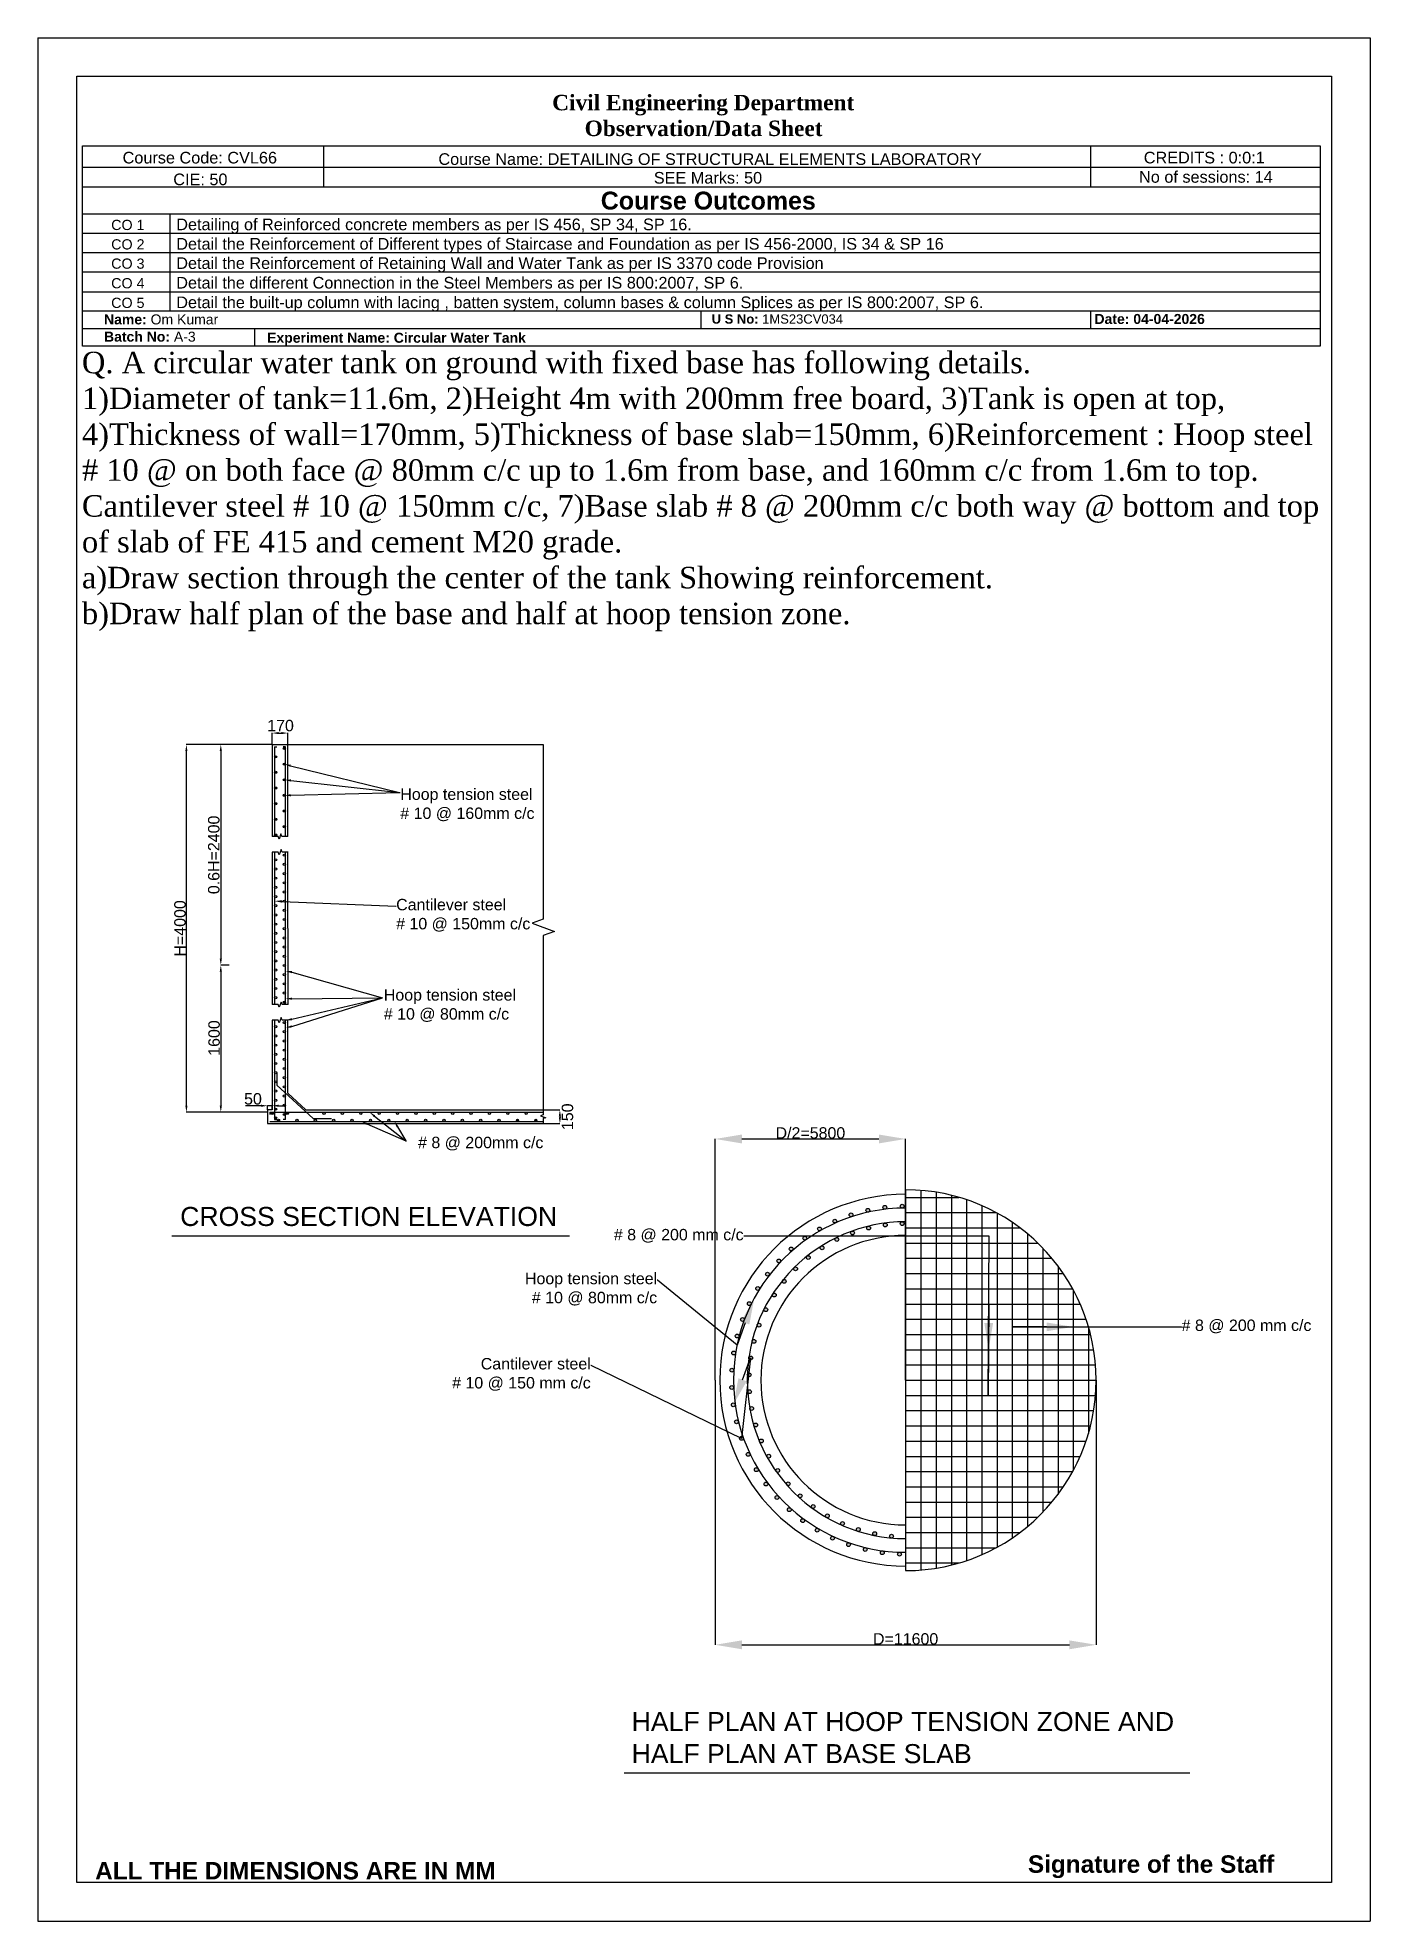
# Model space of a CAD drawing. Header units: millimetres. Extents: x 91085 to 126071, y 17535 to 66994.
import ezdxf
from ezdxf import colors
from ezdxf.entities.mleader import LeaderData, LeaderLine
from ezdxf.math import Vec2, Vec3

# ---------------------------------------------------------------- set-up
doc = ezdxf.new("R2010")
doc.units = ezdxf.units.MM
doc.styles.get("Standard").update_dxf_attribs({"font": 'arial.ttf'})
doc.dimstyles.new('ISO-25', dxfattribs={"dimtxt": 2.5, "dimasz": 2.5, "dimexe": 1.25, "dimexo": 0.625, "dimtad": 1, "dimtxsty": 'Standard', "dimcen": 2.5, "dimadec": 0, "dimazin": 0, "dimtfac": 1, "dimtmove": 0, "dimatfit": 3, "dimfxl": 1, "dimarcsym": 0})

# ---------------------------------------------------------------- blocks, each defined once
blk = doc.blocks.new('*U8')
blk.add_circle((92, -50), 50)
blk = doc.blocks.new('*U9')
at = {"color": 0, "linetype": 'ByBlock', "lineweight": -2, "transparency": 16777216}
for p, rotation in [((112542, 36064), 197.1126775094381), ((112978, 36175), 191.4084516729588), ((113423, 36242), 185.7042258364794), ((113872, 36264), 180), ((111714, 35716), 208.521129182397), ((112119, 35911), 202.8169033459176), ((110971, 35210), 219.9295808553558), ((111330, 35482), 214.2253550188764), ((110641, 34905), 225.6338066918352), ((110080, 34203), 237.0422583647942), ((110343, 34568), 231.3380325283147), ((109854, 33814), 242.7464842012737), ((109668, 33405), 248.4507100377529), ((109524, 32978), 254.1549358742323), ((109423, 32540), 259.8591617107116), ((109366, 32094), 265.5633875471909), ((109353, 31644), 271.2676133836702), ((109386, 31196), 276.9718392201494), ((109462, 30752), 282.6760650566288), ((109583, 30319), 288.3802908931081), ((109746, 29900), 294.0845167295873), ((109950, 29499), 299.7887425660668), ((110192, 29120), 305.4929684025462), ((110471, 28767), 311.1971942390256), ((110784, 28444), 316.901420075505), ((111127, 28153), 322.6056459119844), ((111498, 27898), 328.3098717484636), ((111892, 27681), 334.0140975849429), ((112305, 27505), 339.7183234214223), ((112735, 27370), 345.4225492579016), ((113175, 27278), 351.1267750943809), ((113622, 27231), 356.8310009308603)]:
    blk.add_blockref('*U8', p, dxfattribs=dict(at, rotation=rotation))
blk = doc.blocks.new('*D10')
at = {"color": 0, "lineweight": -2, "transparency": 16777216}
for p, q in [((108872, 31744), (108872, 24794)), ((118872, 31744), (118872, 24794)), ((109572, 24796), (118172, 24796))]:
    blk.add_line(p, q, dxfattribs=at)
at = {"color": 0, "transparency": 16777216}
for points in [[(109572, 24912), (109572, 24679), (108872, 24796)], [(118172, 24912), (118172, 24679), (118872, 24796)]]:
    blk.add_solid(points, dxfattribs=at)
at = {"layer": 'DEFPOINTS', "color": 0, "transparency": 16777216}
for p in [(108872, 31744), (118872, 31744), (118872, 24796)]:
    blk.add_point(p, dxfattribs=at)
at = {"color": 0, "transparency": 16777216, "insert": (113872, 24949), "char_height": 300, "attachment_point": 5}
blk.add_mtext('D=11600', dxfattribs=at)
blk = doc.blocks.new('*D11')
at = {"color": 0, "lineweight": -2, "transparency": 16777216}
for p, q in [((108872, 31745), (108872, 38079)), ((109572, 38078), (113172, 38078)), ((113872, 31745), (113872, 38079))]:
    blk.add_line(p, q, dxfattribs=at)
at = {"color": 0, "transparency": 16777216}
for points in [[(109572, 38194), (109572, 37961), (108872, 38078)], [(113172, 38194), (113172, 37961), (113872, 38078)]]:
    blk.add_solid(points, dxfattribs=at)
at = {"layer": 'DEFPOINTS', "color": 0, "transparency": 16777216}
for p in [(113872, 38078), (108872, 31744), (113872, 31744)]:
    blk.add_point(p, dxfattribs=at)
at = {"color": 0, "transparency": 16777216, "insert": (111372, 38234), "char_height": 300, "attachment_point": 5}
blk.add_mtext('D/2=5800', dxfattribs=at)

msp = doc.modelspace()

# ---------------------------------------------------------------- hatches: boundary and pattern name
h = msp.add_hatch(color=256)
h.dxf.hatch_style = 1
h.paths.add_polyline_path([(97533.832, 48329.089, 1), (97591.733, 48329.089, 1)])
h.paths.add_polyline_path([(97360.13, 48111.986, 1), (97302.23, 48111.986, 1)])
h = msp.add_hatch(color=256)
h.dxf.hatch_style = 1
h.paths.add_polyline_path([(97533.832, 47918.959, 1), (97591.733, 47918.959, 1)])
h.paths.add_polyline_path([(97360.13, 47701.856, 1), (97302.23, 47701.856, 1)])
h = msp.add_hatch(color=256)
h.dxf.hatch_style = 1
h.paths.add_polyline_path([(97533.832, 47508.829, 1), (97591.733, 47508.829, 1)])
h.paths.add_polyline_path([(97360.13, 47291.725, 1), (97302.23, 47291.725, 1)])
h = msp.add_hatch(color=256)
h.dxf.hatch_style = 1
h.paths.add_polyline_path([(97533.832, 47098.698, 1), (97591.733, 47098.698, 1)])
h.paths.add_polyline_path([(97360.13, 46881.595, 1), (97302.23, 46881.595, 1)])
h = msp.add_hatch(color=256)
h.dxf.hatch_style = 1
h.paths.add_polyline_path([(97533.832, 46688.568, 1), (97591.733, 46688.568, 1)])
h.paths.add_polyline_path([(97360.13, 46471.465, 1), (97302.23, 46471.465, 1)])
h = msp.add_hatch(color=256)
h.dxf.hatch_style = 1
h.paths.add_polyline_path([(97533.832, 46278.438, 1), (97591.733, 46278.438, 1)])
h.paths.add_polyline_path([(97360.13, 46061.335, 1), (97302.23, 46061.335, 1)])
h = msp.add_hatch(color=256)
h.dxf.hatch_style = 1
h.paths.add_polyline_path([(97533.832, 45528.249, 1), (97591.733, 45528.249, 1)])
h.paths.add_polyline_path([(97360.13, 45407.402, 1), (97302.23, 45407.402, 1)])
h.paths.add_polyline_path([(97533.832, 41134.256, 1), (97591.733, 41134.256, 1)])
h.paths.add_polyline_path([(97360.13, 41024.426, 1), (97302.23, 41024.426, 1)])
h = msp.add_hatch(color=256)
h.dxf.hatch_style = 1
h.paths.add_polyline_path([(97533.832, 45286.996, 1), (97591.733, 45286.996, 1)])
h.paths.add_polyline_path([(97360.13, 45166.149, 1), (97302.23, 45166.149, 1)])
h.paths.add_polyline_path([(97533.832, 40893.003, 1), (97591.733, 40893.003, 1)])
h.paths.add_polyline_path([(97360.13, 40783.173, 1), (97302.23, 40783.173, 1)])
h = msp.add_hatch(color=256)
h.dxf.hatch_style = 1
h.paths.add_polyline_path([(97533.832, 45045.743, 1), (97591.733, 45045.743, 1)])
h.paths.add_polyline_path([(97360.13, 44924.896, 1), (97302.23, 44924.896, 1)])
h.paths.add_polyline_path([(97533.832, 40651.75, 1), (97591.733, 40651.75, 1)])
h.paths.add_polyline_path([(97360.13, 40541.919, 1), (97302.23, 40541.919, 1)])
h = msp.add_hatch(color=256)
h.dxf.hatch_style = 1
h.paths.add_polyline_path([(97533.832, 44804.49, 1), (97591.733, 44804.49, 1)])
h.paths.add_polyline_path([(97360.13, 44683.643, 1), (97302.23, 44683.643, 1)])
h.paths.add_polyline_path([(97533.832, 40410.497, 1), (97591.733, 40410.497, 1)])
h.paths.add_polyline_path([(97360.13, 40300.666, 1), (97302.23, 40300.666, 1)])
h = msp.add_hatch(color=256)
h.dxf.hatch_style = 1
h.paths.add_polyline_path([(97533.832, 44563.237, 1), (97591.733, 44563.237, 1)])
h.paths.add_polyline_path([(97360.13, 44442.39, 1), (97302.23, 44442.39, 1)])
h.paths.add_polyline_path([(97533.832, 40169.243, 1), (97591.733, 40169.243, 1)])
h.paths.add_polyline_path([(97360.13, 40059.413, 1), (97302.23, 40059.413, 1)])
h = msp.add_hatch(color=256)
h.dxf.hatch_style = 1
h.paths.add_polyline_path([(97533.832, 44321.984, 1), (97591.733, 44321.984, 1)])
h.paths.add_polyline_path([(97360.13, 44201.136, 1), (97302.23, 44201.136, 1)])
h.paths.add_polyline_path([(97533.832, 39927.99, 1), (97591.733, 39927.99, 1)])
h.paths.add_polyline_path([(97360.13, 39818.16, 1), (97302.23, 39818.16, 1)])
h = msp.add_hatch(color=256)
h.dxf.hatch_style = 1
h.paths.add_polyline_path([(97533.832, 44080.731, 1), (97591.733, 44080.731, 1)])
h.paths.add_polyline_path([(97360.13, 43959.883, 1), (97302.23, 43959.883, 1)])
h.paths.add_polyline_path([(97533.832, 39686.737, 1), (97591.733, 39686.737, 1)])
h.paths.add_polyline_path([(97360.13, 39576.907, 1), (97302.23, 39576.907, 1)])
h = msp.add_hatch(color=256)
h.dxf.hatch_style = 1
h.paths.add_polyline_path([(97533.832, 43839.478, 1), (97591.733, 43839.478, 1)])
h.paths.add_polyline_path([(97360.13, 43718.63, 1), (97302.23, 43718.63, 1)])
h.paths.add_polyline_path([(97533.832, 39445.484, 1), (97591.733, 39445.484, 1)])
h.paths.add_polyline_path([(97360.13, 39335.654, 1), (97302.23, 39335.654, 1)])
h = msp.add_hatch(color=256)
h.dxf.hatch_style = 1
h.paths.add_polyline_path([(97533.832, 43598.225, 1), (97591.733, 43598.225, 1)])
h.paths.add_polyline_path([(97360.13, 43477.377, 1), (97302.23, 43477.377, 1)])
h.paths.add_polyline_path([(97533.832, 39204.231, 1), (97591.733, 39204.231, 1)])
h.paths.add_polyline_path([(97360.13, 39094.401, 1), (97302.23, 39094.401, 1)])
h = msp.add_hatch(color=256)
h.dxf.hatch_style = 1
h.paths.add_polyline_path([(97591.733, 43115.719, 1), (97533.832, 43115.719, 1)])
h.paths.add_polyline_path([(97360.13, 42994.871, 1), (97302.23, 42994.871, 1)])
h.paths.add_polyline_path([(97533.832, 42874.466, 1), (97591.733, 42874.466, 1)])
h.paths.add_polyline_path([(97360.13, 42753.618, 1), (97302.23, 42753.618, 1)])
h.paths.add_polyline_path([(97591.733, 42633.213, 1), (97533.832, 42633.213, 1)])
h.paths.add_polyline_path([(97360.13, 42512.365, 1), (97302.23, 42512.365, 1)])
h.paths.add_polyline_path([(97533.832, 42391.96, 1), (97591.733, 42391.96, 1)])
h.paths.add_polyline_path([(97360.13, 42271.112, 1), (97302.23, 42271.112, 1)])
h.paths.add_polyline_path([(97533.832, 42150.707, 1), (97591.733, 42150.707, 1)])
h.paths.add_polyline_path([(97360.13, 42029.859, 1), (97302.23, 42029.859, 1)])
h.paths.add_polyline_path([(97533.832, 41909.454, 1), (97591.733, 41909.454, 1)])
h.paths.add_polyline_path([(97302.23, 41788.606, 1), (97360.13, 41788.606, 1)])
h = msp.add_hatch(color=256)
h.dxf.hatch_style = 1
h.paths.add_polyline_path([(97591.733, 41668.201, 1), (97533.832, 41668.201, 1)])
h = msp.add_hatch(color=256)
h.dxf.hatch_style = 1
h.paths.add_polyline_path([(97637.847, 38781.587, 0.414213562), (97608.896, 38752.637, 0.414213562), (97637.847, 38723.687)])
h.paths.add_polyline_path([(97666.797, 38752.637, 0.414213562), (97637.847, 38781.587), (97637.847, 38723.687, 0.414213562)])
h.paths.add_polyline_path([(97217.6, 38752.637, 1), (97275.501, 38752.637, 1)])
h = msp.add_hatch(color=256)
h.dxf.hatch_style = 1
h.paths.add_polyline_path([(97360.13, 38859.259, 1), (97302.23, 38859.259, 1)])
h.paths.add_polyline_path([(97591.733, 38719.041, 1), (97533.832, 38719.041, 1)])
h.paths.add_polyline_path([(97360.13, 38633.61, 1), (97302.23, 38633.61, 1)])
h = msp.add_hatch(color=256)
h.dxf.hatch_style = 1
h.paths.add_polyline_path([(97380.103, 38569.285, 1), (97438.004, 38569.285, 1)])
h = msp.add_hatch(color=256)
h.dxf.hatch_style = 1
h.paths.add_polyline_path([(97591.733, 38962.978, 1), (97533.832, 38962.978, 1)])
h = msp.add_hatch(color=256)
h.dxf.hatch_style = 1
h.paths.add_polyline_path([(98631.809, 38752.637, 1), (98573.908, 38752.637, 1)])
h.paths.add_polyline_path([(97862.61, 38569.285, 1), (97920.51, 38569.285, 1)])
h = msp.add_hatch(color=256)
h.dxf.hatch_style = 1
h.paths.add_polyline_path([(99114.315, 38752.637, 1), (99056.414, 38752.637, 1)])
h.paths.add_polyline_path([(98345.116, 38569.285, 1), (98403.016, 38569.285, 1)])
h = msp.add_hatch(color=256)
h.dxf.hatch_style = 1
h.paths.add_polyline_path([(99596.821, 38752.637, 1), (99538.921, 38752.637, 1)])
h.paths.add_polyline_path([(98827.622, 38569.285, 1), (98885.522, 38569.285, 1)])
h = msp.add_hatch(color=256)
h.dxf.hatch_style = 1
h.paths.add_polyline_path([(100079.327, 38752.637, 1), (100021.427, 38752.637, 1)])
h.paths.add_polyline_path([(99310.128, 38569.285, 1), (99368.028, 38569.285, 1)])
h = msp.add_hatch(color=256)
h.dxf.hatch_style = 1
h.paths.add_polyline_path([(100561.833, 38752.637, 1), (100503.933, 38752.637, 1)])
h.paths.add_polyline_path([(99792.634, 38569.285, 1), (99850.535, 38569.285, 1)])
h = msp.add_hatch(color=256)
h.dxf.hatch_style = 1
h.paths.add_polyline_path([(101044.339, 38752.637, 1), (100986.439, 38752.637, 1)])
h.paths.add_polyline_path([(100275.14, 38569.285, 1), (100333.041, 38569.285, 1)])
h = msp.add_hatch(color=256)
h.dxf.hatch_style = 1
h.paths.add_polyline_path([(101526.846, 38752.637, 1), (101468.945, 38752.637, 1)])
h.paths.add_polyline_path([(100757.646, 38569.285, 1), (100815.547, 38569.285, 1)])
h = msp.add_hatch(color=256)
h.dxf.hatch_style = 1
h.paths.add_polyline_path([(102009.352, 38752.637, 1), (101951.451, 38752.637, 1)])
h.paths.add_polyline_path([(101240.152, 38569.285, 1), (101298.053, 38569.285, 1)])
h = msp.add_hatch(color=256)
h.dxf.hatch_style = 1
h.paths.add_polyline_path([(102491.858, 38752.637, 1), (102433.957, 38752.637, 1)])
h.paths.add_polyline_path([(101722.658, 38569.285, 1), (101780.559, 38569.285, 1)])
h = msp.add_hatch(color=256)
h.dxf.hatch_style = 1
h.paths.add_polyline_path([(102974.364, 38752.637, 1), (102916.463, 38752.637, 1)])
h.paths.add_polyline_path([(102205.164, 38569.285, 1), (102263.065, 38569.285, 1)])
h = msp.add_hatch(color=256)
h.dxf.hatch_style = 1
h.paths.add_polyline_path([(103456.87, 38752.637, 1), (103398.969, 38752.637, 1)])
h.paths.add_polyline_path([(102687.67, 38569.285, 1), (102745.571, 38569.285, 1)])
h = msp.add_hatch(color=256)
h.dxf.hatch_style = 1
h.paths.add_polyline_path([(103939.376, 38752.637, 1), (103881.475, 38752.637, 1)])
h.paths.add_polyline_path([(103170.176, 38569.285, 1), (103228.077, 38569.285, 1)])
h = msp.add_hatch(color=256)
h.dxf.hatch_style = 1
h.paths.add_polyline_path([(103652.682, 38569.285, 1), (103710.583, 38569.285, 1)])
h.paths.add_polyline_path([(104135.188, 38569.285, 1), (104193.089, 38569.285, 1)])
h = msp.add_hatch(color=256)
h.dxf.hatch_style = 1
h.paths.add_polyline_path([(113730.182, 36314.323, 1), (113830.182, 36314.323, 1)])
h.paths.add_polyline_path([(113376.411, 36282.54, 1), (113276.411, 36282.54, 1)])
h.paths.add_polyline_path([(112928.046, 36205.813, 1), (112828.046, 36205.813, 1)])
h.paths.add_polyline_path([(112489.528, 36084.901, 1), (112389.528, 36084.901, 1)])
h.paths.add_polyline_path([(111965.199, 35921.002, 1), (112065.199, 35921.002, 1)])
h.paths.add_polyline_path([(111659.262, 35715.74, 1), (111559.262, 35715.74, 1)])
h.paths.add_polyline_path([(111175.736, 35471.146, 1), (111275.736, 35471.146, 1)])
h.paths.add_polyline_path([(110918.42, 35189.644, 1), (110818.42, 35189.644, 1)])
h.paths.add_polyline_path([(110590.853, 34874.021, 1), (110490.853, 34874.021, 1)])
h.paths.add_polyline_path([(110196.279, 34527.403, 1), (110296.279, 34527.403, 1)])
h.paths.add_polyline_path([(109937.615, 34153.223, 1), (110037.615, 34153.223, 1)])
h.paths.add_polyline_path([(109817.423, 33755.186, 1), (109717.423, 33755.186, 1)])
h.paths.add_polyline_path([(109537.883, 33337.235, 1), (109637.883, 33337.235, 1)])
h.paths.add_polyline_path([(109500.774, 32903.508, 1), (109400.774, 32903.508, 1)])
h.paths.add_polyline_path([(109407.453, 32458.301, 1), (109307.453, 32458.301, 1)])
h.paths.add_polyline_path([(109358.845, 32006.023, 1), (109258.845, 32006.023, 1)])
h.paths.add_polyline_path([(109255.431, 31551.153, 1), (109355.431, 31551.153, 1)])
h.paths.add_polyline_path([(109297.244, 31098.197, 1), (109397.244, 31098.197, 1)])
h.paths.add_polyline_path([(109383.872, 30651.639, 1), (109483.872, 30651.639, 1)])
h.paths.add_polyline_path([(113790.108, 35903.511, 0.001209171), (113769.992, 35903.065, 0.349813959), (113731.136, 35854.323, 1), (113831.136, 35854.323, 0.362305163)])
h.paths.add_polyline_path([(113387.944, 35820.46, 0.393208591), (113341.553, 35870.33, 0.001209171), (113321.603, 35867.715, 0.319738594), (113287.944, 35820.46, 1)])
h.paths.add_polyline_path([(112950.998, 35738.948, 0.424776479), (112899.202, 35788.915, 0.001209171), (112879.651, 35784.162, 0.290179005), (112850.998, 35738.948, 1)])
h.paths.add_polyline_path([(112525.406, 35610.738, 0.457078238), (112468.226, 35660.22, 0.001209171), (112449.303, 35653.383, 0.261079847), (112425.406, 35610.738, 1)])
h.paths.add_polyline_path([(112053.664, 35485.747, 0.001209171), (112035.589, 35476.907, 0.232388813), (112016.144, 35437.33, 1), (112116.144, 35437.33, 0.490188748)])
h.paths.add_polyline_path([(111727.996, 35220.75, 0.524189118), (111660.361, 35267.537, 0.001209171), (111643.347, 35256.797, 0.204056234), (111627.996, 35220.75, 1)])
h.paths.add_polyline_path([(111365.499, 34963.531, 0.559167555), (111292.916, 35008.141, 0.001209171), (111277.16, 34995.627, 0.176034713), (111265.499, 34963.531, 1)])
h.paths.add_polyline_path([(110955.623, 34710.59, 0.001209171), (110941.31, 34696.449, 0.148278788), (110932.89, 34668.679, 1), (111032.89, 34668.679, 0.595220369)])
h.paths.add_polyline_path([(110734.059, 34339.642, 0.632453126), (110652.426, 34378.364, 0.001209171), (110639.724, 34362.76, 0.120744627), (110634.059, 34339.642, 1)])
h.paths.add_polyline_path([(110386.869, 34015.346, 0.001209171), (110375.926, 33998.462, 0.09338974), (110372.497, 33980.265, 1), (110472.497, 33980.265, 0.670981996)])
h.paths.add_polyline_path([(110162.057, 33625.78, 0.001209171), (110153, 33607.812, 0.066172712), (110151.264, 33594.751, 1), (110251.264, 33594.751, 0.710935316)])
h.paths.add_polyline_path([(109980.617, 33214.219, 0.001209171), (109973.553, 33195.379, 0.039052945), (109972.945, 33187.604, 1), (110072.945, 33187.604, 0.752455427)])
h.paths.add_polyline_path([(109844.67, 32785.475, 0.001209171), (109839.682, 32765.983, 1.02427186), (109939.624, 32763.586, 0.79570084)])
h.paths.add_polyline_path([(109755.806, 32344.56, 0.001209171), (109752.951, 32324.643, 0.970337426), (109852.861, 32327.652, 0.840848796)])
h.paths.add_polyline_path([(109813.669, 31884.9, 0.888098319), (109715.064, 31896.629, 0.001209171), (109714.376, 31876.52, 0.919161865)])
h.paths.add_polyline_path([(109722.92, 31446.917, 0.001209171), (109724.407, 31426.851, 0.870469345), (109822.507, 31440.504, 0.937673864)])
h.paths.add_polyline_path([(109779.281, 31000.682, 0.001209171), (109782.926, 30980.894, 0.824017111), (109879.271, 30999.659, 0.98982972)])
h.paths.add_polyline_path([(109883.298, 30567.52, 0.0219357), (109883.49, 30563.139, 0.001209171), (109889.25, 30543.861, 0.779590525), (109983.298, 30567.52, 1)])
h.paths.add_polyline_path([(109514.455, 30215.903, 1), (109614.455, 30215.903, 1)])
h.paths.add_polyline_path([(110033.372, 30149.138, 0.049014647), (110034.328, 30139.405, 0.001209171), (110042.135, 30120.861, 0.736998962), (110133.372, 30149.138, 1)])
h.paths.add_polyline_path([(109787.701, 29795.304, 1), (109687.701, 29795.304, 1)])
h.paths.add_polyline_path([(110327.737, 29749.403, 1), (110227.737, 29749.403, 0.076165494), (110230.031, 29734.433, 0.001209171), (110239.795, 29716.84, 0.696072392)])
h.paths.add_polyline_path([(109901.893, 29394.007, 1), (110001.893, 29394.007, 1)])
h.paths.add_polyline_path([(110464.124, 29372.989, 0.103428448), (110468.312, 29352.956, 0.001209171), (110479.918, 29336.52, 0.656658526), (110564.124, 29372.989, 1)])
h.paths.add_polyline_path([(110245.027, 29045.83, 0.72223528), (110154.911, 29015.986, 1), (110254.911, 29015.986, 0.161281518)])
h.paths.add_polyline_path([(110739.766, 29024.296, 0.130844378), (110746.386, 28999.434, 0.001209171), (110759.699, 28984.347, 0.618620403), (110839.766, 29024.296, 1)])
h.paths.add_polyline_path([(110544.249, 28664.985, 0.186926554), (110531.2, 28698.669, 0.685024228), (110444.249, 28664.985, 1)])
h.paths.add_polyline_path([(111151.444, 28707.4, 1), (111051.444, 28707.4, 0.158455066), (111061.001, 28678, 0.001209171), (111075.865, 28664.438, 0.581834357)])
h.paths.add_polyline_path([(110867.041, 28344.481, 0.212811382), (110850.462, 28381.67, 0.649061041), (110767.041, 28344.481, 1)])
h.paths.add_polyline_path([(111199.65, 28097.974, 0.614241566), (111120.091, 28057.646, 1), (111220.091, 28057.646, 0.238971937)])
h.paths.add_polyline_path([(111395.512, 28426.006, 0.186303461), (111408.48, 28392.411, 0.001209171), (111424.721, 28380.534, 0.546188287), (111495.512, 28426.006, 1)])
h.paths.add_polyline_path([(111767.95, 28183.403, 0.214433961), (111784.761, 28146.006, 0.001209171), (111802.189, 28135.951, 0.511580175), (111867.95, 28183.403, 1)])
h.paths.add_polyline_path([(111575.306, 27850.389, 0.580470918), (111499.902, 27807.323, 1), (111599.902, 27807.323, 0.265445619)])
h.paths.add_polyline_path([(112264.402, 27982.427, 1), (112164.402, 27982.427, 0.242892702), (112185.445, 27941.665, 0.001209171), (112203.857, 27933.551, 0.477916815)])
h.paths.add_polyline_path([(111902.713, 27595.991, 1), (112002.713, 27595.991, 1)])
h.paths.add_polyline_path([(112324.534, 27425.741, 1), (112424.534, 27425.741, 1)])
h.paths.add_polyline_path([(112580.235, 27825.427, 0.271727876), (112605.848, 27781.778, 0.001209171), (112625.028, 27775.699, 0.445112719), (112680.235, 27825.427, 1)])
h.paths.add_polyline_path([(113110.588, 27714.24, 1), (113010.588, 27714.24, 0.300990078), (113041.055, 27668.213, 0.001209171), (113060.78, 27664.24, 0.413089163)])
h.paths.add_polyline_path([(112761.188, 27298.26, 1), (112861.188, 27298.26, 1)])
h.paths.add_polyline_path([(113265.065, 27264.358, 0.454245144), (113208.35, 27214.811, 1), (113308.35, 27214.811, 0.375283946)])
h.paths.add_polyline_path([(113450.429, 27650.164, 0.330732681), (113485.98, 27602.297, 0.001209171), (113506.018, 27600.477, 0.381773362), (113550.429, 27650.164, 1)])
h.paths.add_polyline_path([(113761.592, 27176.22, 1), (113661.592, 27176.22, 1)])

# ---------------------------------------------------------------- linework, layer by layer
for p, q in [((91085.287, 66994.403), (126071.383, 66994.403)), ((91085.287, 66994.403), (91085.287, 48559.168)), ((126071.383, 66994.403), (126071.383, 17535.426)), ((98588.342, 64154.563), (98588.342, 63071.021)), ((118728.728, 64154.563), (118728.728, 63071.021)), ((92259.925, 63592.059), (124751.244, 63592.059)), ((124751.244, 63071.021), (92259.925, 63071.021)), ((92259.925, 62371.546), (124751.244, 62371.546)), ((94556.731, 62371.546), (94556.731, 61853.225)), ((124751.244, 61853.225), (92259.925, 61853.225)), ((94556.731, 61853.225), (94556.731, 61351.287)), ((92259.925, 61351.287), (124751.244, 61351.287)), ((94556.731, 61351.287), (94556.731, 60841.28)), ((124751.244, 60841.28), (92259.925, 60841.28)), ((94556.731, 60841.28), (94556.731, 60321.071)), ((92259.925, 60321.071), (124751.244, 60321.071)), ((94556.731, 60321.071), (94556.731, 59811.701)), ((124751.244, 59811.701), (92259.925, 59811.701)), ((92259.925, 59356.911), (124751.244, 59356.911)), ((96784.177, 58893.424), (96784.177, 59356.911)), ((108503.014, 59356.911), (108503.014, 59811.701)), ((118737.213, 59356.911), (118737.213, 59811.701)), ((91085.287, 48559.168), (91085.287, 17535.426)), ((97241.916, 48433.216), (97241.916, 48738.65)), ((97410.793, 48735.634), (97483.169, 48735.634)), ((97652.046, 48433.216), (97652.046, 48738.65)), ((97240.408, 48431.709), (94986.656, 48431.709)), ((94989.672, 38950.464), (94989.672, 48262.831)), ((96112.025, 48431.709), (95889.949, 48431.709)), ((95892.965, 48262.831), (95892.965, 42810.513)), ((97241.916, 48431.709), (97241.916, 46019.178)), ((97241.916, 48431.709), (97652.046, 48431.709)), ((97302.23, 48371.395), (97302.23, 46019.178)), ((97302.23, 48371.395), (97362.543, 48371.395)), ((97591.733, 48371.395), (97531.42, 48371.395)), ((97591.733, 46019.178), (97591.733, 48371.395)), ((97652.046, 46019.178), (97652.046, 48431.709)), ((97652.046, 48431.709), (104358.881, 48431.709)), ((97241.916, 45609.048), (97241.916, 41604.248)), ((97302.23, 45609.048), (97302.23, 41604.248)), ((97591.733, 41604.248), (97591.733, 45609.048)), ((97658.078, 41604.248), (97652.046, 45609.048)), ((96112.025, 42641.636), (95889.949, 42641.636)), ((96112.025, 42641.636), (95889.949, 42641.636)), ((95892.965, 42472.759), (95892.965, 38950.464)), ((97241.916, 41194.118), (97241.916, 38841.9)), ((97302.23, 41194.118), (97302.23, 38590.418)), ((97591.733, 38590.418), (97591.733, 41194.118)), ((97652.046, 39284.718), (97652.046, 41194.118)), ((97365.507, 39822.536), (97365.507, 39487.139)), ((97365.507, 39487.139), (98319.984, 38611.956)), ((98129.519, 38841.9), (97652.046, 39284.718)), ((97121.29, 38781.587), (94986.656, 38781.587)), ((96112.025, 38781.587), (95889.949, 38781.587)), ((96952.413, 38950.137), (96539.185, 38950.137)), ((97121.29, 38843.408), (97121.29, 38953.153)), ((97241.916, 38950.137), (97121.29, 38950.137)), ((97241.916, 38841.9), (97121.29, 38841.9)), ((97121.29, 38841.9), (97121.29, 38480.021)), ((97181.603, 38781.587), (104358.881, 38781.587)), ((97181.603, 38781.587), (97181.603, 38721.274)), ((97241.916, 38843.408), (97241.916, 38953.153)), ((97302.23, 38590.418), (97362.543, 38590.418)), ((97410.793, 38950.137), (97579.671, 38950.137)), ((97591.733, 38590.418), (97531.42, 38590.418)), ((98129.519, 38841.9), (104358.881, 38841.9)), ((98319.984, 38611.956), (98802.454, 38611.956)), ((104360.389, 38841.9), (104797.701, 38841.9)), ((104794.686, 38673.023), (104794.686, 38648.898)), ((97121.29, 38480.021), (104358.881, 38480.021)), ((97181.603, 38540.334), (104358.881, 38540.334)), ((104360.389, 38480.021), (104797.701, 38480.021)), ((113872.275, 36744.323), (113872.275, 26744.323)), ((114272.275, 36728.297), (114272.275, 26760.349)), ((114672.275, 36679.908), (114672.275, 26808.738)), ((113872.275, 36544.323), (115272.275, 36544.323)), ((113872.275, 36144.323), (116247.144, 36144.323)), ((115072.275, 36598.187), (115072.275, 26890.458)), ((115472.275, 36481.411), (115472.275, 27007.235)), ((115872.275, 36326.899), (115872.275, 27161.747)), ((116272.275, 36130.665), (116272.275, 27357.98)), ((113872.275, 35744.323), (116872.275, 35744.323)), ((116672.275, 35886.786), (116672.275, 27601.86)), ((94611.576, 35534.39), (105048.034, 35534.39)), ((113872.275, 35344.323), (117342.145, 35344.323)), ((117072.275, 35586.197), (117072.275, 27902.448)), ((117472.275, 35214.193), (117472.275, 28274.453)), ((113872.275, 34944.323), (117714.15, 34944.323)), ((117872.275, 34744.323), (117872.275, 28744.323)), ((113872.275, 34544.323), (118014.738, 34544.323)), ((113872.275, 34144.323), (118258.618, 34144.323)), ((113872.275, 33744.323), (118454.851, 33744.323)), ((118272.275, 34119.191), (118272.275, 29369.454)), ((113872.275, 33344.323), (118609.363, 33344.323)), ((118672.275, 33144.323), (118672.275, 30344.323)), ((113872.275, 32944.323), (118726.14, 32944.323)), ((113872.275, 32544.323), (118807.86, 32544.323)), ((113872.275, 32144.323), (118856.249, 32144.323)), ((113872.275, 31744.323), (118872.275, 31744.323)), ((113872.275, 31344.323), (118856.249, 31344.323)), ((113872.275, 30944.323), (118807.86, 30944.323)), ((113872.275, 30544.323), (118726.14, 30544.323)), ((113872.275, 30144.323), (118609.363, 30144.323)), ((113872.275, 29744.323), (118454.851, 29744.323)), ((113872.275, 29344.323), (118258.618, 29344.323)), ((113872.275, 28944.323), (118014.738, 28944.323)), ((113872.275, 28544.323), (117714.15, 28544.323)), ((113872.275, 28144.323), (117342.145, 28144.323)), ((113872.275, 27744.323), (116872.275, 27744.323)), ((113872.275, 27744.323), (116872.275, 27744.323)), ((113872.275, 27344.323), (116247.144, 27344.323)), ((113872.275, 26944.323), (115272.275, 26944.323)), ((106484.636, 21430.148), (121335.763, 21430.148)), ((91085.287, 17535.426), (126071.383, 17535.426))]:
    msp.add_line(p, q)
at = {"linetype": 'Continuous'}
for p, q in [((104358.881, 48431.709), (104358.881, 43851.943)), ((97396.87, 46019.178), (97238.901, 46019.178)), ((97421.926, 45950.339), (97396.87, 46019.178)), ((97472.037, 46088.018), (97421.926, 45950.339)), ((97497.093, 46019.178), (97472.037, 46088.018)), ((97655.062, 46019.178), (97497.093, 46019.178)), ((97399.886, 45609.048), (97241.916, 45609.048)), ((97424.941, 45540.208), (97399.886, 45609.048)), ((97475.053, 45677.888), (97424.941, 45540.208)), ((97500.108, 45609.048), (97475.053, 45677.888)), ((97658.078, 45609.048), (97500.108, 45609.048)), ((104358.881, 43851.943), (104063.337, 43744.374)), ((104063.337, 43744.374), (104654.424, 43529.236)), ((104654.424, 43529.236), (104358.881, 43421.667)), ((104358.881, 43421.667), (104358.881, 38841.9)), ((97399.886, 41604.248), (97241.916, 41604.248)), ((97424.941, 41535.408), (97399.886, 41604.248)), ((97475.053, 41673.087), (97424.941, 41535.408)), ((97500.108, 41604.248), (97475.053, 41673.087)), ((97658.078, 41604.248), (97500.108, 41604.248)), ((97399.886, 41194.118), (97241.916, 41194.118)), ((97424.941, 41125.278), (97399.886, 41194.118)), ((97475.053, 41262.957), (97424.941, 41125.278)), ((97500.108, 41194.118), (97475.053, 41262.957)), ((97652.046, 41194.118), (97500.108, 41194.118)), ((104358.881, 38711.072), (104290.041, 38686.016)), ((104290.041, 38686.016), (104427.72, 38635.905)), ((104358.881, 38841.9), (104358.881, 38711.072)), ((104427.72, 38635.905), (104358.881, 38610.85)), ((104358.881, 38610.85), (104358.881, 38480.021))]:
    msp.add_line(p, q, dxfattribs=at)
at = {"linetype": 'ByBlock', "lineweight": -2}
for p, q in [((100581.708, 47171.63), (100601.009, 47171.63)), ((100139.204, 41782.632), (100139.204, 41782.632)), ((100748.179, 38026.509), (100767.48, 38026.509))]:
    msp.add_line(p, q, dxfattribs=at)
for points in [[(92109.62, 65983.034), (125053.231, 65983.034), (125053.231, 18553.831), (92109.62, 18553.831)], [(92259.925, 64154.563), (124751.244, 64154.563), (124751.244, 58893.424), (92259.925, 58893.424)]]:
    msp.add_lwpolyline(points, close=True)
for points in [[(97726.712, 47878.378), (100581.708, 47171.63)], [(97730.616, 47490.082), (100581.708, 47171.63)], [(97731.611, 47102.777), (100581.708, 47171.63)], [(97757.711, 42457.301), (100139.204, 41782.632)], [(97756.8, 41034.051), (100139.204, 41782.632)], [(97757.984, 41223.787), (100139.204, 41782.632)], [(97760.858, 41761.469), (100139.204, 41782.632)], [(99929.427, 38676.532), (100748.179, 38026.509)], [(99726.5, 38472.671), (100748.179, 38026.509)], [(100534.868, 38394.225), (100748.179, 38026.509)]]:
    msp.add_lwpolyline(points, dxfattribs=at)
for centre, radius in [((97331.18, 48111.986), 28.95), ((97562.783, 48329.089), 28.95), ((97331.18, 47701.856), 28.95), ((97562.783, 47918.959), 28.95), ((97562.783, 47508.829), 28.95), ((97331.18, 47291.725), 28.95), ((97562.783, 47098.698), 28.95), ((97331.18, 46881.595), 28.95), ((97331.18, 46471.465), 28.95), ((97562.783, 46688.568), 28.95), ((97331.18, 46061.335), 28.95), ((97562.783, 46278.438), 28.95), ((97562.783, 45528.249), 28.95), ((97331.18, 45407.402), 28.95), ((97331.18, 45166.149), 28.95), ((97562.783, 45286.996), 28.95), ((97562.783, 45045.743), 28.95), ((97331.18, 44924.896), 28.95), ((97331.18, 44683.643), 28.95), ((97562.783, 44804.49), 28.95), ((97562.783, 44563.237), 28.95), ((97331.18, 44442.39), 28.95), ((97331.18, 44201.136), 28.95), ((97562.783, 44321.984), 28.95), ((97562.783, 44080.731), 28.95), ((97331.18, 43959.883), 28.95), ((97331.18, 43718.63), 28.95), ((97562.783, 43839.478), 28.95), ((97562.783, 43598.225), 28.95), ((97331.18, 43477.377), 28.95), ((97331.18, 43236.124), 28.95), ((97562.783, 43356.972), 28.95), ((97562.783, 43115.719), 28.95), ((97331.18, 42994.871), 28.95), ((97331.18, 42753.618), 28.95), ((97331.18, 42512.365), 28.95), ((97562.783, 42874.466), 28.95), ((97562.783, 42633.213), 28.95), ((97331.18, 42271.112), 28.95), ((97331.18, 42029.859), 28.95), ((97562.783, 42391.96), 28.95), ((97562.783, 42150.707), 28.95), ((97331.18, 41788.606), 28.95), ((97562.783, 41909.454), 28.95), ((97562.783, 41668.201), 28.95), ((97331.18, 41024.426), 28.95), ((97562.783, 41134.256), 28.95), ((97331.18, 40783.173), 28.95), ((97331.18, 40541.919), 28.95), ((97562.783, 40893.003), 28.95), ((97562.783, 40651.75), 28.95), ((97331.18, 40300.666), 28.95), ((97331.18, 40059.413), 28.95), ((97562.783, 40410.497), 28.95), ((97562.783, 40169.243), 28.95), ((97331.18, 39818.16), 28.95), ((97331.18, 39576.907), 28.95), ((97562.783, 39927.99), 28.95), ((97562.783, 39686.737), 28.95), ((97331.18, 39335.654), 28.95), ((97331.18, 39094.401), 28.95), ((97562.783, 39445.484), 28.95), ((97562.783, 39204.231), 28.95), ((97246.55, 38752.637), 28.95), ((97331.18, 38859.259), 28.95), ((97331.18, 38633.61), 28.95), ((97409.054, 38569.285), 28.95), ((97562.783, 38962.978), 28.95), ((97562.783, 38719.041), 28.95), ((97637.847, 38752.637), 28.95), ((97891.56, 38569.285), 28.95), ((98374.066, 38569.285), 28.95), ((98602.859, 38752.637), 28.95), ((98856.572, 38569.285), 28.95), ((99085.365, 38752.637), 28.95), ((99339.078, 38569.285), 28.95), ((99567.871, 38752.637), 28.95), ((99821.584, 38569.285), 28.95), ((100050.377, 38752.637), 28.95), ((100304.09, 38569.285), 28.95), ((100532.883, 38752.637), 28.95), ((100786.596, 38569.285), 28.95), ((101015.389, 38752.637), 28.95), ((101269.102, 38569.285), 28.95), ((101497.895, 38752.637), 28.95), ((101751.608, 38569.285), 28.95), ((101980.401, 38752.637), 28.95), ((102234.115, 38569.285), 28.95), ((102462.907, 38752.637), 28.95), ((102716.621, 38569.285), 28.95), ((102945.413, 38752.637), 28.95), ((103199.127, 38569.285), 28.95), ((103427.919, 38752.637), 28.95), ((103681.633, 38569.285), 28.95), ((103910.425, 38752.637), 28.95), ((104164.139, 38569.285), 28.95), ((112475.406, 35610.738), 50), ((112900.998, 35738.948), 50), ((113337.944, 35820.46), 50), ((113781.136, 35854.323), 50), ((111677.996, 35220.75), 50), ((112066.144, 35437.33), 50), ((110982.89, 34668.679), 50), ((111315.499, 34963.531), 50), ((110684.059, 34339.642), 50), ((110201.264, 33594.751), 50), ((110422.497, 33980.265), 50), ((110022.945, 33187.604), 50), ((109889.624, 32763.586), 50), ((109802.861, 32327.652), 50), ((109763.669, 31884.9), 50), ((109772.507, 31440.504), 50), ((109829.271, 30999.659), 50), ((109933.298, 30567.52), 50), ((110083.372, 30149.138), 50), ((110277.737, 29749.403), 50), ((110514.124, 29372.989), 50), ((110789.766, 29024.296), 50), ((111101.444, 28707.4), 50), ((111445.512, 28426.006), 50), ((111817.95, 28183.403), 50), ((112214.402, 27982.427), 50), ((112630.235, 27825.427), 50), ((113060.588, 27714.24), 50), ((113500.429, 27650.164), 50)]:
    msp.add_circle(centre, radius)
for radius, start, end in [(4880, 90, 270), (5000, 270, 90), (4520, 90, 270), (4160, 90, 270), (3800, 90, 270)]:
    msp.add_arc((113872.275, 31744.323), radius, start, end)
for points in [[(97410.793, 48763.78), (97410.793, 48707.488), (97241.916, 48735.634)], [(97483.169, 48763.78), (97483.169, 48707.488), (97652.046, 48735.634)], [(94961.526, 48262.831), (95017.818, 48262.831), (94989.672, 48431.709)], [(95864.819, 48262.831), (95921.111, 48262.831), (95892.965, 48431.709)], [(97719.948, 47851.057), (97562.783, 47918.959), (97733.475, 47905.7)], [(97727.492, 47462.11), (97562.783, 47508.829), (97733.741, 47518.055)], [(97732.29, 47074.639), (97562.783, 47098.698), (97730.931, 47130.915)], [(95864.819, 42810.513), (95921.111, 42810.513), (95892.965, 42641.636)], [(95864.819, 42472.759), (95921.111, 42472.759), (95892.965, 42641.636)], [(97752.355, 42429.669), (97591.92, 42489.439), (97763.068, 42484.933)], [(97761.313, 41733.327), (97592.003, 41758.737), (97760.402, 41789.612)], [(97762.929, 41196.079), (97591.733, 41194.118), (97753.039, 41251.496)], [(97763.256, 41006.655), (97592.425, 40995.316), (97750.344, 41061.447)], [(94961.526, 38950.464), (95017.818, 38950.464), (94989.672, 38781.587)], [(95864.819, 38950.464), (95921.111, 38950.464), (95892.965, 38781.587)], [(96952.413, 38978.283), (96952.413, 38921.991), (97121.29, 38950.137)], [(97410.793, 38978.283), (97410.793, 38921.991), (97241.916, 38950.137)], [(99911.926, 38654.489), (99797.165, 38781.538), (99946.928, 38698.576)], [(104766.54, 38673.023), (104822.832, 38673.023), (104794.686, 38841.9)], [(104766.54, 38648.898), (104822.832, 38648.898), (104794.686, 38480.021)], [(99715.236, 38446.877), (99571.736, 38540.255), (99737.764, 38498.465)], [(100510.522, 38380.101), (100450.128, 38540.302), (100559.214, 38408.348)]]:
    msp.add_solid(points)

# ---------------------------------------------------------------- block references
msp.add_blockref('*U9', (0, 0))

# ---------------------------------------------------------------- texts
for s, p in [('CROSS SECTION ELEVATION', (94826.787, 35792.917)), ('HALF PLAN AT HOOP TENSION ZONE AND', (106678.702, 22530.535)), ('HALF PLAN AT BASE SLAB', (106678.702, 21688.675))]:
    msp.add_text(s, height=500).set_placement(p)
at = {"attachment_point": 1}
for s, width, gutter_width, insert, char_height in [('\\pxqc;{\\fBookman Old Style|b0|i0|c0|p18;\\H1.16667x;         \\fBookman Old Style|b1|i0|c0|p18;\\H1.14285x;       Civil Engineering Department\\P               Observation/Data Sheet}', 15450.74278, 1521.205, (99693.221, 65493.015), 304.240937), ('Course Code: CVL66', 14293.12118, 1526.431, (93315.08, 63996.287), 305.28624), ('Course Name: DETAILING OF STRUCTURAL ELEMENTS LABORATORY', 14293.12118, 1526.431, (101605.874, 63958.856), 305.28624), ('CREDITS : 0:0:1', 14293.12118, 1526.431, (120123.925, 63998.236), 305.28624), ('CIE: 50', 14293.12118, 1526.431, (94645.77, 63425.763), 305.2862), ('SEE Marks: 50', 14293.12118, 1526.431, (107260.775, 63468.329), 305.28624), ('No of sessions: 14', 14293.12118, 1526.431, (120000.504, 63491.396), 305.28624), ('{\\fArial|b1|i0|c0|p34;Course Outcomes}', 14293.12118, 1526.431, (105867.973, 62951.803), 469.28283), ('CO 1', 12559.53474, 1341.293, (93015.445, 62211.742), 268.2586), ('Detailing of Reinforced concrete members as per IS 456, SP 34, SP 16.', 14293.12118, 1526.431, (94723.503, 62244.241), 305.28624), ('CO 2', 12559.53474, 1341.293, (93015.445, 61701.613), 268.2586), ('Detail the Reinforcement of Different types of Staircase and Foundation as per IS 456-2000, IS 34 & SP 16', 24698.18831, 1526.431, (94723.503, 61734.111), 305.286242), ('CO 3', 12559.53474, 1341.293, (93015.445, 61195.64), 268.2586), ('Detail the Reinforcement of Retaining Wall and Water Tank as per IS 3370 code Provision', 21526.20486, 1526.431, (94723.503, 61228.138), 305.28624), ('CO 4', 12559.53474, 1341.293, (93015.445, 60680.532), 268.2586), ('Detail the different Connection in the Steel Members as per IS 800:2007, SP 6.', 18810.79474, 1526.431, (94723.503, 60713.03), 305.28624), ('CO 5', 12559.53474, 1341.293, (93015.445, 60165.743), 268.2586), ('Detail the built-up column with lacing , batten system, column bases & column Splices as per IS 800:2007, SP 6.', 25347.00314, 1526.431, (94723.503, 60198.241), 305.286242), ('{\\fArial|b1|i0|c0|p34;Name: }Om Kumar', 14293.12118, 1526.431, (92826.772, 59728.581), 262.79838), ('{\\fArial|b1|i0|c0|p34;U S No: }1MS23CV034', 14293.12118, 1526.431, (108780.148, 59729.57), 244.02707), ('{\\fArial|b1|i0|c0|p34;Date: 04-04-2026}', 14293.12118, 1526.431, (118829.166, 59740.064), 262.79838), ('{\\fArial|b1|i0|c0|p34;Batch No: }A-3', 14293.12118, 1526.431, (92826.772, 59275.258), 262.79838), ('{\\fArial|b1|i0|c0|p34;Experiment Name: Circular Water Tank}', 14293.12118, 1526.431, (97108.481, 59246.925), 262.79838), ('{\\fBookman Old Style|b0|i0|c0|p18;Q. A circular water tank on ground with fixed base has following details.\\P1)Diameter of tank=11.6m, 2)Height 4m with 200mm free board, 3)Tank is open at top, 4)Thickness of wall=170mm, 5)Thickness of base slab=150mm, 6)Reinforcement : Hoop steel # 10 @ on both face @ 80mm c/c up to 1.6m from base, and 160mm c/c from 1.6m to top. Cantilever steel # 10 @ 150mm c/c, 7)Base slab # 8 @ 200mm c/c both way @ bottom and top of slab of FE 415 and cement M20 grade.\\Pa)Draw section through the center of the tank Showing reinforcement.\\Pb)Draw half plan of the base and half at hoop tension zone.}', 32715.41751, 201.649, (92246.781, 58747.7), 564.616666), ('{\\fArial|b1|i0|c0|p34;Signature of the Staff}', 13940.69517, 1488.794, (117081.76, 19267.444), 457.71171), ('{\\fArial|b1|i0|c0|p34;ALL THE DIMENSIONS ARE IN MM}', 13940.69517, 1488.794, (92594.431, 19093.867), 457.71171)]:
    msp.add_mtext_dynamic_manual_height_columns(s, width=width, gutter_width=gutter_width, heights=[0], dxfattribs=dict(at, insert=insert, char_height=char_height))
at = {"char_height": 300}
for s, insert, attachment_point in [('170', (97461.04, 48930.259), 5), ('Hoop tension steel\\P# 10 @ 160mm c/c', (100605.834, 47280.893), 1), ('Hoop tension steel\\P# 10 @ 80mm c/c', (100172.738, 42011.017), 1), ('50', (96737.63, 39130.052), 5), ('\\pxi-3,l4,t4;# 8 @ 200mm c/c', (100772.305, 38135.772), 1)]:
    msp.add_mtext(s, dxfattribs=dict(at, insert=insert, attachment_point=attachment_point))
at = {"char_height": 300, "attachment_point": 5, "rotation": 90}
for s, insert in [('0.6H=2400', (95709.385, 45536.672)), ('H=4000', (94822.802, 43606.648)), ('1600', (95717.395, 40728.395)), ('150', (104994.803, 38660.961))]:
    msp.add_mtext(s, dxfattribs=dict(at, insert=insert))

# ---------------------------------------------------------------- dimensions: what is measured, and where the dimension line sits
for base, p2, text, picture, middle in [((113872.275, 38077.79), (113872.275, 31744.323), 'D/2=5800', '*D11', (111372.275, 38233.531)), ((118872.275, 24795.512), (118872.275, 31744.323), 'D=11600', '*D10', (113872.275, 24949.309))]:
    dim = msp.add_linear_dim(base=base, p1=(108872.275, 31744.323), p2=p2, text=text, dimstyle='ISO-25', override={"dimtxt": 300, "dimasz": 700})
    dim.commit()
    dim.dimension.update_dxf_attribs({"geometry": picture, "text_midpoint": middle})

# ---------------------------------------------------------------- leaders
ml = msp.add_multileader_mtext('Standard')
ml.set_content('Cantilever steel\\P# 10 @ 150mm c/c', color=256)
ml.set_leader_properties()
ml.build(insert=Vec2(0, 0))
ml.multileader.update_dxf_attribs({"arrow_head_size": 200})
ctx = ml.context
ctx.base_point, ctx.char_height, ctx.arrow_head_size, ctx.plane_origin = Vec3(100494.429, 44187.332), 300, 200, Vec3(100486.429, 44187.332)
notes = []
notes.append((ctx, [(0, (1, 1, 0), (100486.429, 44187.332), (1, 0), 8, [(0, [(97303.191, 44323.209)], 0, [])])]))
ctx.mtext.insert, ctx.mtext.flow_direction = Vec3(100496.429, 44381.432), 5
ml = msp.add_multileader_mtext('Standard')
ml.set_content('# 8 @ 200 mm c/c', color=256)
ml.set_leader_properties()
ml.build(insert=Vec2(0, 0))
ml.multileader.update_dxf_attribs({"arrow_head_size": 700})
ctx = ml.context
ctx.base_point, ctx.char_height, ctx.arrow_head_size, ctx.plane_origin = Vec3(106218.142, 35521.538), 300, 700, Vec3(116063.087, 35524.126)
ctx.text_align_type = 2
notes.append((ctx, [(0, (1, 1, 0), (116065.087, 35521.538), (-1, 0), 6444.309, [(2, [(116049.257, 32544.323), (116055.637, 33744.323), (116042.876, 31344.323)], 0, [])])]))
ctx.mtext.insert, ctx.mtext.alignment, ctx.mtext.flow_direction = Vec3(109618.778, 35715.638), 3, 5
ml = msp.add_multileader_mtext('Standard')
ml.set_content('Hoop tension steel\\P# 10 @ 80mm c/c', color=256)
ml.set_leader_properties()
ml.build(insert=Vec2(0, 0))
ml.multileader.update_dxf_attribs({"arrow_head_size": 700})
ctx = ml.context
ctx.base_point, ctx.char_height, ctx.arrow_head_size, ctx.plane_origin = Vec3(103938.548, 34370.418), 300, 700, Vec3(106238.116, 34133.176)
ctx.text_align_type = 2
notes.append((ctx, [(0, (1, 1, 0), (107359.006, 34370.418), (-1, 0), 8, [(1, [(109900.87, 33903.477), (109445.745, 32659.893)], 0, [])])]))
ctx.mtext.insert, ctx.mtext.alignment, ctx.mtext.flow_direction = Vec3(107349.006, 34564.518), 3, 5
ml = msp.add_multileader_mtext('Standard')
ml.set_content('# 8 @ 200 mm c/c', color=256)
ml.set_leader_properties()
ml.build(insert=Vec2(0, 0))
ml.multileader.update_dxf_attribs({"arrow_head_size": 700})
ctx = ml.context
ctx.base_point, ctx.char_height, ctx.arrow_head_size, ctx.plane_origin = Vec3(121116.942, 33141.775), 300, 700, Vec3(118954.38, 33133.866)
notes.append((ctx, [(0, (1, 1, 0), (121108.942, 33141.775), (1, 0), 8, [(2, [(118272.275, 33144.323), (117472.275, 33144.323), (116672.275, 33144.323)], 0, [])])]))
ctx.mtext.insert, ctx.mtext.flow_direction = Vec3(121118.942, 33335.875), 5
ml = msp.add_multileader_mtext('Standard')
ml.set_content('Cantilever steel\\P# 10 @ 150 mm c/c', color=256)
ml.set_leader_properties()
ml.build(insert=Vec2(0, 0))
ml.multileader.update_dxf_attribs({"arrow_head_size": 700})
ctx = ml.context
ctx.base_point, ctx.char_height, ctx.arrow_head_size, ctx.plane_origin = Vec3(101971.742, 32132.276), 300, 700, Vec3(105615.461, 32132.276)
ctx.text_align_type = 2
notes.append((ctx, [(0, (1, 1, 0), (105615.461, 32132.276), (-1, 0), 8, [(2, [(109347.244, 31098.197), (109802.861, 32327.652), (109564.455, 30215.903)], 0, [])])]))
ctx.mtext.insert, ctx.mtext.alignment, ctx.mtext.flow_direction = Vec3(105605.461, 32326.376), 3, 5
for ctx, leaders in notes:
    for number, flags, end, landing, length, lines in leaders:
        leader = LeaderData()
        leader.index, (leader.has_last_leader_line, leader.has_dogleg_vector, leader.attachment_direction) = number, flags
        leader.last_leader_point, leader.dogleg_vector, leader.dogleg_length = Vec3(end), Vec3(landing), length
        for number, points, colour, breaks in lines:
            line = LeaderLine()
            line.index, line.vertices, line.color, line.breaks = number, Vec3.list(points), colors.encode_raw_color(colour), breaks
            leader.lines.append(line)
        ctx.leaders.append(leader)

doc.saveas('drawing.dxf')
